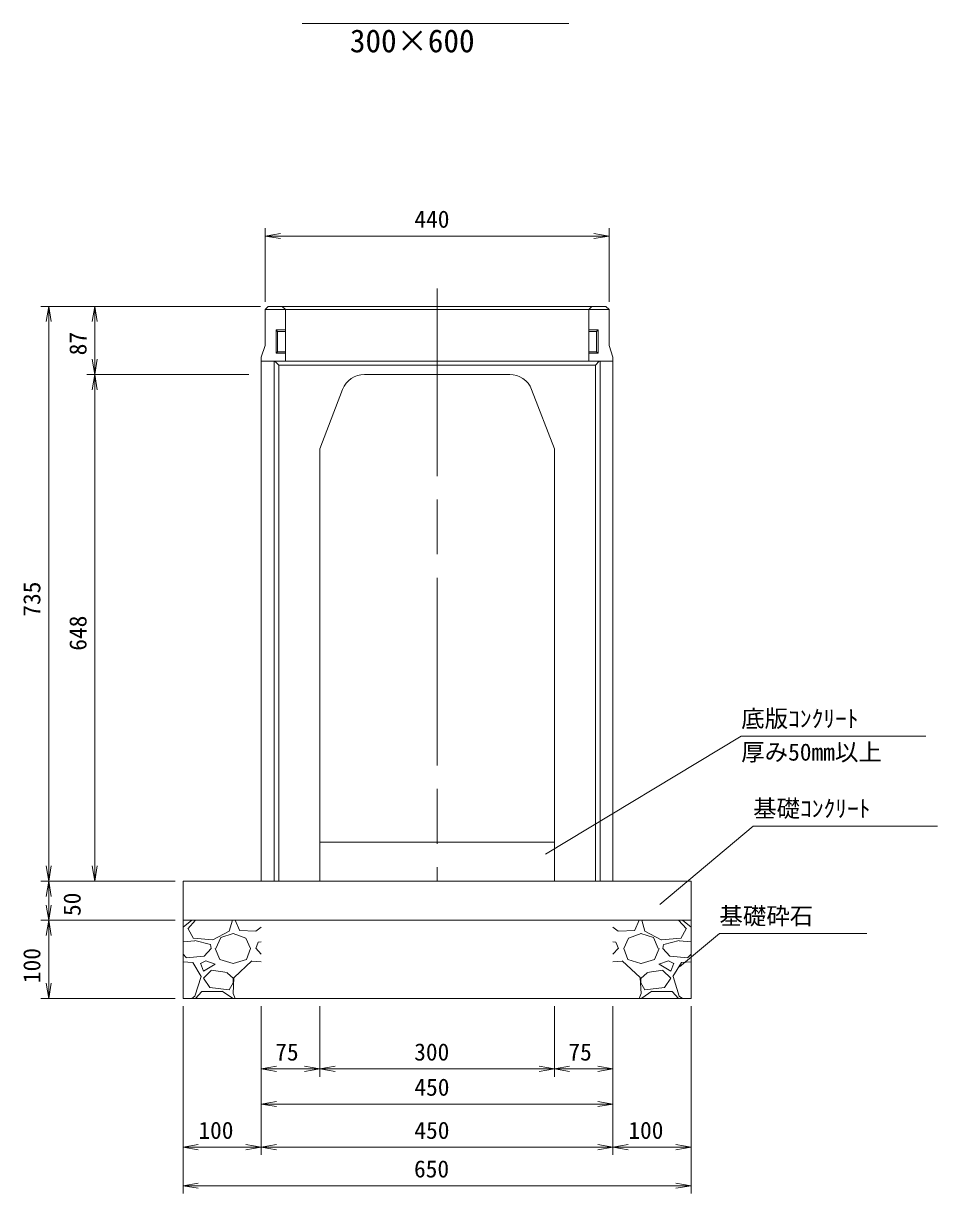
# Model space of a CAD drawing. Units: millimetres, scale not verified, with parts at other scales. Extents: x 43 to 84043, y -1 to 59399.
# Drawn here: x 15126 to 20973, y 14360 to 21842 of the extents above; entities that cross this region are included whole.
import ezdxf
from ezdxf.enums import TextEntityAlignment as Align

# ---------------------------------------------------------------- set-up
doc = ezdxf.new("R2010")
doc.units = ezdxf.units.MM
doc.header["$LTSCALE"] = 100
doc.linetypes.add('CHAIN', pattern=[18.5, 12, -1.5, 3.5, -1.5])
for name, color, linetype, lineweight in [('0_2', 7, 'Continuous', 18), ('D-STR-DIM', 7, 'Continuous', 18), ('D-STR-DIM（寸法）', 7, 'Continuous', 18), ('D-STR-HTXT（旗揚げ）', 4, 'Continuous', 18), ('D-STR-STRn（構造物）', 7, 'Continuous', 18), ('D-STR（構造物外形線）', 1, 'Continuous', 18)]:
    doc.layers.add(name, color=color, linetype=linetype, lineweight=lineweight)
doc.layers.add('D-STR-TXT（文字）', color=7, linetype='Continuous')
doc.layers.add('D-TTL-TXT（文字）', color=7, linetype='Continuous')
doc.styles.add('ＭＳ ゴシック', font='')
doc.styles.get('ＭＳ ゴシック').set_extended_font_data('MS Gothic')

msp = doc.modelspace()

# ---------------------------------------------------------------- linework, layer by layer
at = {"layer": '0_2'}
for p, q in [((16671.7, 20482.4), (16769.2, 20498.7)), ((16769.2, 20466.2), (16671.7, 20482.4)), ((16671.7, 20482.4), (16684.7, 20482.4)), ((18774.2, 20498.7), (18871.7, 20482.4)), ((18871.7, 20482.4), (18774.2, 20466.2)), ((18871.7, 20482.4), (18858.7, 20482.4)), ((15271, 19934.9), (15287.3, 20032.4)), ((15287.3, 20032.4), (15303.5, 19934.9)), ((15287.3, 20032.4), (15287.3, 20019.4)), ((15566, 19934.9), (15582.3, 20032.4)), ((15582.3, 20032.4), (15598.5, 19934.9)), ((15582.3, 20032.4), (15582.3, 20019.4)), ((15582.3, 19597.4), (15566, 19694.9)), ((15598.5, 19694.9), (15582.3, 19597.4)), ((15582.3, 19597.4), (15582.3, 19610.4)), ((15566, 19499.9), (15582.3, 19597.4)), ((15582.3, 19597.4), (15598.5, 19499.9)), ((15582.3, 19597.4), (15582.3, 19584.4)), ((15287.3, 16357.4), (15271, 16454.9)), ((15303.5, 16454.9), (15287.3, 16357.4)), ((15582.3, 16357.4), (15566, 16454.9)), ((15598.5, 16454.9), (15582.3, 16357.4)), ((15271, 16259.9), (15287.3, 16357.4)), ((15287.3, 16357.4), (15287.3, 16370.4)), ((15287.3, 16357.4), (15303.5, 16259.9)), ((15287.3, 16357.4), (15287.3, 16344.4)), ((15582.3, 16357.4), (15582.3, 16370.4)), ((15287.3, 16107.4), (15271, 16204.9)), ((15303.5, 16204.9), (15287.3, 16107.4)), ((15271, 16009.9), (15287.3, 16107.4)), ((15287.3, 16107.4), (15287.3, 16120.4)), ((15287.3, 16107.4), (15303.5, 16009.9)), ((15287.3, 16107.4), (15287.3, 16094.4)), ((15287.3, 15607.4), (15271, 15704.9)), ((15303.5, 15704.9), (15287.3, 15607.4)), ((15287.3, 15607.4), (15287.3, 15620.4)), ((16646.7, 15157.4), (16744.2, 15173.7)), ((16744.2, 15141.2), (16646.7, 15157.4)), ((16646.7, 15157.4), (16659.7, 15157.4)), ((16924.2, 15173.7), (17021.7, 15157.4)), ((17021.7, 15157.4), (16924.2, 15141.2)), ((17021.7, 15157.4), (17008.7, 15157.4)), ((17021.7, 15157.4), (17119.2, 15173.7)), ((17119.2, 15141.2), (17021.7, 15157.4)), ((17021.7, 15157.4), (17034.7, 15157.4)), ((18424.2, 15173.7), (18521.7, 15157.4)), ((18521.7, 15157.4), (18424.2, 15141.2)), ((18521.7, 15157.4), (18508.7, 15157.4)), ((18521.7, 15157.4), (18619.2, 15173.7)), ((18619.2, 15141.2), (18521.7, 15157.4)), ((18521.7, 15157.4), (18534.7, 15157.4)), ((18799.2, 15173.7), (18896.7, 15157.4)), ((18896.7, 15157.4), (18799.2, 15141.2)), ((18896.7, 15157.4), (18883.7, 15157.4)), ((16646.7, 14932.4), (16744.2, 14948.7)), ((16744.2, 14916.2), (16646.7, 14932.4)), ((16646.7, 14932.4), (16659.7, 14932.4)), ((18799.2, 14948.7), (18896.7, 14932.4)), ((18896.7, 14932.4), (18799.2, 14916.2)), ((18896.7, 14932.4), (18883.7, 14932.4)), ((16146.7, 14656.6), (16244.2, 14672.9)), ((16549.2, 14672.9), (16646.7, 14656.6)), ((16646.7, 14656.6), (16744.2, 14672.9)), ((18799.2, 14672.9), (18896.7, 14656.6)), ((18896.7, 14656.6), (18994.2, 14672.9)), ((19299.2, 14672.9), (19396.7, 14656.6)), ((16244.2, 14640.4), (16146.7, 14656.6)), ((16146.7, 14656.6), (16159.7, 14656.6)), ((16646.7, 14656.6), (16549.2, 14640.4)), ((16646.7, 14656.6), (16633.7, 14656.6)), ((16744.2, 14640.4), (16646.7, 14656.6)), ((16646.7, 14656.6), (16659.7, 14656.6)), ((18896.7, 14656.6), (18799.2, 14640.4)), ((18896.7, 14656.6), (18883.7, 14656.6)), ((18994.2, 14640.4), (18896.7, 14656.6)), ((18896.7, 14656.6), (18909.7, 14656.6)), ((19396.7, 14656.6), (19299.2, 14640.4)), ((19396.7, 14656.6), (19383.7, 14656.6)), ((16146.7, 14409.8), (16244.2, 14426.1)), ((16244.2, 14393.6), (16146.7, 14409.8)), ((16146.7, 14409.8), (16159.7, 14409.8)), ((19299.2, 14426.1), (19396.7, 14409.8)), ((19396.7, 14409.8), (19299.2, 14393.6)), ((19396.7, 14409.8), (19383.7, 14409.8))]:
    msp.add_line(p, q, dxfattribs=at)
at = {"layer": 'D-STR-DIM'}
for p, q in [((16146.7, 15557.4), (16146.7, 14359.8)), ((16146.7, 15557.4), (16146.7, 14606.6)), ((16646.7, 15557.4), (16646.7, 14606.6)), ((16646.7, 15557.4), (16646.7, 14606.6)), ((18896.7, 15557.4), (18896.7, 14606.6)), ((18896.7, 15557.4), (18896.7, 14606.6)), ((19396.7, 15557.4), (19396.7, 14359.8)), ((19396.7, 15557.4), (19396.7, 14606.6)), ((16159.7, 14656.6), (16633.7, 14656.6)), ((16659.7, 14656.6), (18883.7, 14656.6)), ((18909.7, 14656.6), (19383.7, 14656.6)), ((16159.7, 14409.8), (19383.7, 14409.8))]:
    msp.add_line(p, q, dxfattribs=at)
at = {"layer": 'D-STR-DIM（寸法）'}
for p, q in [((16909.2, 21841.9), (18614.7, 21841.9)), ((16671.7, 20062.4), (16671.7, 20532.4)), ((18871.7, 20062.4), (18871.7, 20532.4)), ((16684.7, 20482.4), (18858.7, 20482.4)), ((16641.7, 20032.4), (15237.3, 20032.4)), ((15287.3, 20019.4), (15287.3, 16370.4)), ((16641.7, 20032.4), (15532.3, 20032.4)), ((15582.3, 20019.4), (15582.3, 19610.4)), ((16566.7, 19597.4), (15532.3, 19597.4)), ((16566.7, 19597.4), (15532.3, 19597.4)), ((15582.3, 19584.4), (15582.3, 16370.4)), ((16096.7, 16357.4), (15237.3, 16357.4)), ((16096.7, 16357.4), (15237.3, 16357.4)), ((15287.3, 16344.4), (15287.3, 16120.4)), ((16096.7, 16357.4), (15532.3, 16357.4)), ((16096.7, 16107.4), (15237.3, 16107.4)), ((16096.7, 16107.4), (15237.3, 16107.4)), ((15287.3, 16094.4), (15287.3, 15620.4)), ((16096.7, 15607.4), (15237.3, 15607.4)), ((16646.7, 15557.4), (16646.7, 15107.4)), ((16646.7, 15557.4), (16646.7, 14882.4)), ((17021.7, 15557.4), (17021.7, 15107.4)), ((17021.7, 15557.4), (17021.7, 15107.4)), ((18521.7, 15557.4), (18521.7, 15107.4)), ((18521.7, 15557.4), (18521.7, 15107.4)), ((18896.7, 15557.4), (18896.7, 15107.4)), ((18896.7, 15557.4), (18896.7, 14882.4)), ((17008.7, 15157.4), (16659.7, 15157.4)), ((18508.7, 15157.4), (17034.7, 15157.4)), ((18534.7, 15157.4), (18883.7, 15157.4)), ((18883.7, 14932.4), (16659.7, 14932.4))]:
    msp.add_line(p, q, dxfattribs=at)
at = {"layer": 'D-STR-HTXT（旗揚げ）'}
for p, q in [((18465.2, 16530.5), (19716.7, 17283.8)), ((20896.6, 17283.8), (19716.7, 17283.8)), ((19197.1, 16208.4), (19792.9, 16709)), ((20972.9, 16709), (19792.9, 16709)), ((19323.1, 15808.8), (19577.3, 16021.9)), ((20520.4, 16021.9), (19577.3, 16021.9))]:
    msp.add_line(p, q, dxfattribs=at)
at = {"layer": 'D-STR-STRn（構造物）', "linetype": 'CHAIN'}
msp.add_line((17771.7, 20147.2), (17771.7, 16357.4), dxfattribs=at)
at = {"layer": 'D-STR-STRn（構造物）'}
for p, q in [((17021.7, 16607.4), (18521.7, 16607.4)), ((16146.7, 16357.4), (19396.7, 16357.4)), ((16146.7, 16357.4), (16146.7, 15607.4)), ((19396.7, 16357.4), (19396.7, 15607.4)), ((16146.7, 16107.4), (19396.7, 16107.4)), ((16146.7, 16063.9), (16203, 16107.4)), ((16177.6, 16052.2), (16227.3, 16107.4)), ((16462.7, 16107.1), (16442.7, 16037.1)), ((16479.8, 16107.4), (16506.8, 16043.3)), ((19063.6, 16107.4), (19036.7, 16043.3)), ((19080.7, 16107.1), (19100.7, 16037.1)), ((19365.8, 16052.2), (19316.1, 16107.4)), ((19396.7, 16063.9), (19340.4, 16107.4)), ((16213.6, 15991.9), (16178.6, 16051.9)), ((16442.8, 16036.8), (16337.8, 15981.8)), ((16387.6, 15997.2), (16467.6, 16022.2)), ((16467.4, 16022.2), (16547.4, 15992.2)), ((16507.3, 16041.9), (16612.3, 16036.9)), ((16612.6, 16037.6), (16646.7, 16063.9)), ((18930.8, 16037.6), (18896.7, 16063.9)), ((19036.1, 16041.9), (18931.1, 16036.9)), ((19076, 16022.2), (18996, 15992.2)), ((19155.8, 15997.2), (19075.8, 16022.2)), ((19100.6, 16036.8), (19205.6, 15981.8)), ((19329.9, 15991.9), (19364.9, 16051.9)), ((16223, 15976.6), (16146.7, 15968.6)), ((16337.3, 15983.2), (16212.3, 15993.2)), ((16322.4, 15952.5), (16222.4, 15977.5)), ((16327.6, 15926.9), (16322.6, 15951.9)), ((16357.5, 15927.2), (16387.5, 15997.2)), ((16547.6, 15992), (16577.6, 15927)), ((16612.5, 15927.3), (16627.5, 15967.3)), ((16646.7, 15968.6), (16628, 15966.6)), ((18896.7, 15968.6), (18915.4, 15966.6)), ((18930.9, 15927.3), (18915.9, 15967.3)), ((18995.8, 15992), (18965.8, 15927)), ((19186, 15927.2), (19156, 15997.2)), ((19206.2, 15983.2), (19331.2, 15993.2)), ((19215.8, 15926.9), (19220.8, 15951.9)), ((19221, 15952.5), (19321, 15977.5)), ((19320.4, 15976.6), (19396.7, 15968.6)), ((16167.4, 15868.8), (16146.7, 15891.4)), ((16282.2, 15877.5), (16167.2, 15867.5)), ((16327.6, 15927.2), (16282.6, 15877.2)), ((16352.1, 15927.3), (16382.1, 15857.3)), ((16552.4, 15857.4), (16577.4, 15927.4)), ((16646.7, 15891.4), (16612.4, 15928.8)), ((18896.7, 15891.4), (18931, 15928.8)), ((18991, 15857.4), (18966, 15927.4)), ((19191.3, 15927.3), (19161.3, 15857.3)), ((19215.8, 15927.2), (19260.8, 15877.2)), ((19261.2, 15877.5), (19376.2, 15867.5)), ((19376, 15868.8), (19396.7, 15891.4)), ((16207.7, 15836.7), (16146.7, 15841.8)), ((16263.7, 15747.5), (16208.7, 15837.5)), ((16257.4, 15832.2), (16277.4, 15782.2)), ((16292.5, 15847), (16257.5, 15832)), ((16277.4, 15782.3), (16352.4, 15827.3)), ((16352.7, 15827.3), (16292.7, 15847.3)), ((16428.1, 15772.5), (16328.1, 15787.5)), ((16382.2, 15856.8), (16467.2, 15831.8)), ((16467.8, 15831.9), (16552.8, 15856.9)), ((16587.7, 15847.2), (16472.7, 15742.2)), ((16646.7, 15841.8), (16587.7, 15846.7)), ((18896.7, 15841.8), (18955.7, 15846.7)), ((18955.7, 15847.2), (19070.7, 15742.2)), ((19075.6, 15831.9), (18990.6, 15856.9)), ((19161.2, 15856.8), (19076.2, 15831.8)), ((19115.3, 15772.5), (19215.3, 15787.5)), ((19190.7, 15827.3), (19250.7, 15847.3)), ((19266, 15782.3), (19191, 15827.3)), ((19250.9, 15847), (19285.9, 15832)), ((19286, 15832.2), (19266, 15782.2)), ((19279.7, 15747.5), (19334.7, 15837.5)), ((19335.7, 15836.7), (19396.7, 15841.8)), ((16222.6, 15622), (16262.6, 15747)), ((16277.4, 15737.4), (16317.4, 15677.4)), ((16327.6, 15787.2), (16277.6, 15737.2)), ((16468.6, 15736.1), (16428.6, 15771.1)), ((16472.3, 15742.4), (16467.3, 15637.4)), ((16467.6, 15707.2), (16467.6, 15737.2)), ((19071.1, 15742.4), (19076.1, 15637.4)), ((19074.8, 15736.1), (19114.8, 15771.1)), ((19075.8, 15707.2), (19075.8, 15737.2)), ((19215.9, 15787.2), (19265.9, 15737.2)), ((19266, 15737.4), (19226, 15677.4)), ((19320.8, 15622), (19280.8, 15747)), ((16227.3, 15607.4), (16267.6, 15652.2)), ((16267.6, 15652.2), (16397.6, 15652.2)), ((16317.7, 15677), (16442.7, 15662)), ((16397.4, 15653.3), (16462.4, 15608.3)), ((16442.7, 15662.3), (16467.7, 15707.3)), ((16466.8, 15638.3), (16479.8, 15607.4)), ((19076.7, 15638.3), (19063.6, 15607.4)), ((19100.7, 15662.3), (19075.7, 15707.3)), ((19146, 15653.3), (19081, 15608.3)), ((19225.7, 15677), (19100.7, 15662)), ((19275.8, 15652.2), (19145.8, 15652.2)), ((19316.1, 15607.4), (19275.8, 15652.2)), ((16146.7, 15607.4), (19396.7, 15607.4)), ((16203, 15607.4), (16222.6, 15622.6)), ((19340.4, 15607.4), (19320.8, 15622.6))]:
    msp.add_line(p, q, dxfattribs=at)
at = {"layer": 'D-STR（構造物外形線）'}
for p, q in [((16691.7, 20032.4), (16671.7, 20012.4)), ((16691.7, 20032.4), (16671.7, 20012.4)), ((17771.7, 20012.4), (16671.7, 20012.4)), ((16671.7, 19782.4), (16671.7, 20012.4)), ((16691.7, 20032.4), (17771.7, 20032.4)), ((16801.5, 20012.4), (16781.5, 20032.4)), ((16801.5, 19682.4), (16801.5, 20012.4)), ((18851.7, 20032.4), (17771.7, 20032.4)), ((17771.7, 20012.4), (18871.7, 20012.4)), ((18742, 20012.4), (18762, 20032.4)), ((18742, 19682.4), (18742, 20012.4)), ((18851.7, 20032.4), (18871.7, 20012.4)), ((18871.7, 19782.4), (18871.7, 20012.4)), ((16751.5, 19872.4), (16741.5, 19882.4)), ((16741.5, 19882.4), (16801.5, 19882.4)), ((16741.5, 19732.4), (16741.5, 19882.4)), ((16751.5, 19872.4), (16801.5, 19872.4)), ((16751.5, 19742.4), (16751.5, 19872.4)), ((18802, 19882.4), (18742, 19882.4)), ((18792, 19872.4), (18742, 19872.4)), ((18792, 19872.4), (18802, 19882.4)), ((18792, 19742.4), (18792, 19872.4)), ((18802, 19732.4), (18802, 19882.4)), ((16671.7, 19782.4), (16646.7, 19707.4)), ((18871.7, 19782.4), (18896.7, 19707.4)), ((16646.7, 16357.4), (16646.7, 19707.4)), ((16646.7, 19682.4), (18896.7, 19682.4)), ((16729.2, 16357.4), (16729.2, 19682.4)), ((16759.2, 19657.4), (16734.2, 19682.4)), ((16751.5, 19742.4), (16741.5, 19732.4)), ((16741.5, 19732.4), (16801.5, 19732.4)), ((16751.5, 19742.4), (16801.5, 19742.4)), ((18792, 19742.4), (18742, 19742.4)), ((18802, 19732.4), (18742, 19732.4)), ((18784.2, 19657.4), (18809.2, 19682.4)), ((18792, 19742.4), (18802, 19732.4)), ((18814.2, 16357.4), (18814.2, 19682.4)), ((18896.7, 16357.4), (18896.7, 19707.4)), ((16759.2, 16357.4), (16759.2, 19657.4)), ((16759.2, 19657.4), (18784.2, 19657.4)), ((18784.2, 16357.4), (18784.2, 19657.4)), ((17771.7, 19597.4), (17307.4, 19597.4)), ((17771.7, 19597.4), (18236, 19597.4)), ((17167.4, 19501.3), (17021.7, 19122.4)), ((18376, 19501.3), (18521.7, 19122.4)), ((17021.7, 19122.4), (17021.7, 16357.4)), ((18521.7, 16357.4), (18521.7, 19122.4)), ((17021.7, 16357.4), (16646.7, 16357.4)), ((18521.7, 16357.4), (18896.7, 16357.4))]:
    msp.add_line(p, q, dxfattribs=at)
for centre, start, end in [((17307.4, 19447.4), 90, 158.96249), ((18236, 19447.4), 21.03751, 90)]:
    msp.add_arc(centre, 150, start, end, dxfattribs=at)

# ---------------------------------------------------------------- texts
at = {"layer": 'D-STR-DIM（寸法）', "style": 'ＭＳ ゴシック'}
for s, p in [('440', (17626.3, 20502.4)), ('75', (16736.4, 15177.4)), ('300', (17625.1, 15177.4)), ('75', (18611.4, 15177.4)), ('450', (17626.3, 14952.4)), ('100', (16244.8, 14676.6)), ('450', (17626.3, 14676.6)), ('100', (18994.8, 14676.6)), ('650', (17624, 14429.8))]:
    msp.add_text(s, height=110, dxfattribs=at).set_placement(p, align=Align.BOTTOM_LEFT)
for s, p in [('87', (15562.3, 19719.7)), ('735', (15267.3, 18048.3)), ('648', (15562.3, 17830.8)), ('50', (15524.7, 16134.6)), ('100', (15267.3, 15705.5))]:
    msp.add_text(s, height=110, rotation=90, dxfattribs=at).set_placement(p, align=Align.BOTTOM_LEFT)
at = {"layer": 'D-STR-TXT（文字）', "style": 'ＭＳ ゴシック'}
for s, p in [('底版ｺﾝｸﾘｰﾄ', (19716.7, 17308.8)), ('厚み50mm以上', (19716.7, 17095.2)), ('基礎ｺﾝｸﾘｰﾄ', (19792.9, 16734)), ('基礎砕石', (19577.3, 16046.9))]:
    msp.add_text(s, height=110, dxfattribs=at).set_placement(p, align=Align.BOTTOM_LEFT)
at = {"layer": 'D-TTL-TXT（文字）', "style": 'ＭＳ ゴシック'}
msp.add_text('300×600', height=146.6, dxfattribs=at).set_placement((17213.8, 21613.1), align=Align.BOTTOM_LEFT)

doc.saveas('drawing.dxf')
